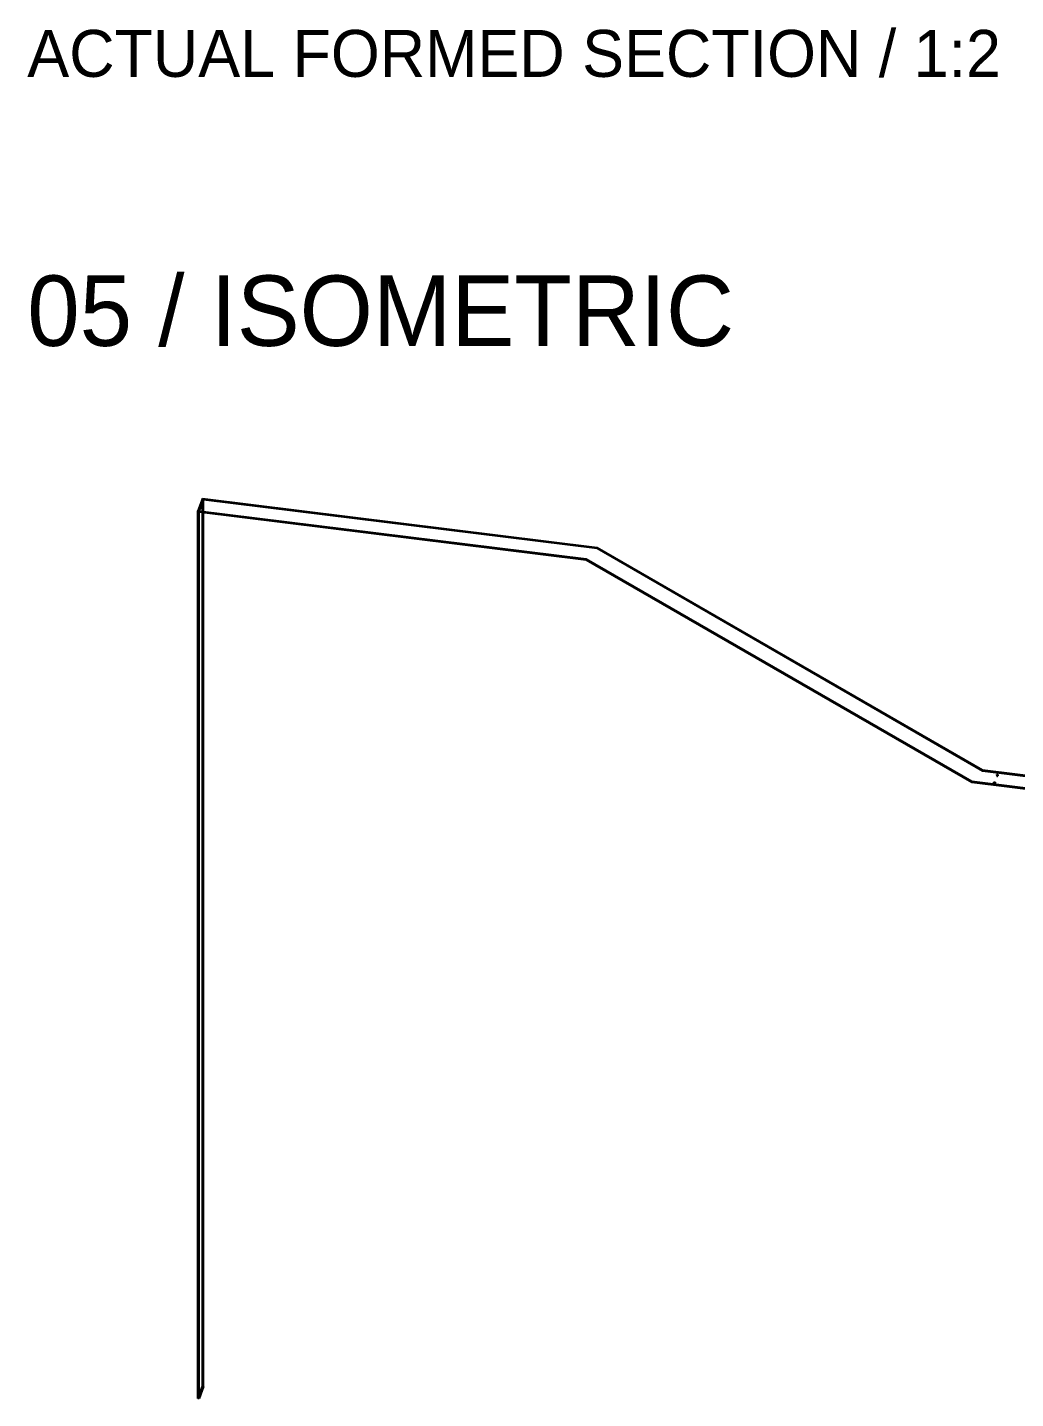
# Model space of a CAD drawing. Header units: inches. Extents: x 31 to 2213, y 31 to 1421.
# Drawn here: x 1798.5 to 2030, y 700.3 to 1021.5 of the extents above; entities that cross this region are included whole.
import ezdxf

# ---------------------------------------------------------------- set-up
doc = ezdxf.new("R2010")
doc.units = ezdxf.units.IN
doc.header["$MEASUREMENT"] = 0

msp = doc.modelspace()

# ---------------------------------------------------------------- linework, layer by layer
at = {"layer": 'OUTLINE'}
for p, q in [((1839.52, 911.17), (1838.46, 908.32)), ((1838.72, 908.07), (1839.78, 910.92)), ((1839.52, 703.21), (1839.52, 911.17)), ((1839.52, 911.17), (1931.94, 899.72)), ((1839.78, 910.92), (1931.94, 899.51)), ((1839.78, 703.18), (1839.78, 910.92)), ((1838.46, 908.32), (1929.42, 897.05)), ((1838.46, 700.36), (1838.46, 908.32)), ((1838.72, 908.07), (1929.42, 896.84)), ((1838.72, 700.33), (1838.72, 908.07)), ((1931.94, 899.51), (1931.94, 899.72)), ((1931.94, 899.72), (2022.19, 847.61)), ((1931.94, 899.51), (2022.19, 847.4)), ((1929.42, 897.05), (2019.68, 844.94)), ((1929.42, 897.05), (1929.42, 896.84)), ((1929.42, 896.84), (2019.68, 844.73)), ((2019.68, 844.94), (2069.95, 838.71)), ((2019.68, 844.94), (2019.68, 844.73)), ((2022.19, 847.4), (2022.19, 847.61)), ((2022.19, 847.61), (2072.46, 841.38)), ((2022.19, 847.4), (2072.46, 841.17)), ((2024.9, 844.73), (2024.91, 844.74)), ((2024.9, 844.73), (2024.9, 844.73)), ((2024.91, 844.74), (2024.92, 844.75)), ((2024.91, 844.74), (2024.91, 844.74)), ((2024.91, 844.74), (2024.91, 844.74)), ((2024.92, 844.75), (2024.92, 844.75)), ((2024.92, 844.75), (2024.93, 844.75)), ((2024.93, 844.75), (2024.94, 844.76)), ((2024.93, 844.75), (2024.93, 844.75)), ((2024.94, 844.76), (2024.94, 844.76)), ((2024.94, 844.76), (2024.95, 844.76)), ((2024.95, 844.76), (2024.96, 844.76)), ((2024.96, 844.76), (2024.96, 844.76)), ((2024.96, 844.76), (2024.97, 844.76)), ((2024.97, 844.76), (2024.98, 844.77)), ((2024.98, 844.77), (2024.98, 844.77)), ((2024.98, 844.77), (2024.99, 844.77)), ((2024.99, 844.77), (2024.99, 844.77)), ((2024.99, 844.77), (2025, 844.77)), ((2025, 844.77), (2025.01, 844.77)), ((2025.01, 844.77), (2025.01, 844.77)), ((2025.01, 844.77), (2025.02, 844.77)), ((2025.02, 844.77), (2025.03, 844.77)), ((2025.03, 844.77), (2025.03, 844.77)), ((2025.03, 844.77), (2025.04, 844.77)), ((2025.04, 844.77), (2025.05, 844.77)), ((2025.05, 844.77), (2025.05, 844.76)), ((2025.05, 844.76), (2025.06, 844.76)), ((2025.06, 844.76), (2025.07, 844.76)), ((2025.07, 844.76), (2025.07, 844.76)), ((2025.07, 844.76), (2025.08, 844.76)), ((2025.08, 844.76), (2025.08, 844.76)), ((2025.08, 844.76), (2025.09, 844.75)), ((2025.09, 844.75), (2025.09, 844.75)), ((2025.09, 844.75), (2025.1, 844.75)), ((2025.1, 844.75), (2025.1, 844.75)), ((2025.1, 844.75), (2025.11, 844.74)), ((2025.11, 844.74), (2025.11, 844.74)), ((2025.11, 844.74), (2025.12, 844.74)), ((2025.12, 844.74), (2025.12, 844.74)), ((2025.12, 844.74), (2025.13, 844.73)), ((2025.53, 846.48), (2025.53, 846.48)), ((2025.53, 846.48), (2025.54, 846.48)), ((2025.53, 846.48), (2025.53, 846.26)), ((2025.53, 846.47), (2025.53, 846.48)), ((2025.53, 846.46), (2025.53, 846.47)), ((2025.53, 846.47), (2025.53, 846.47)), ((2025.53, 846.45), (2025.53, 846.46)), ((2025.53, 846.46), (2025.53, 846.46)), ((2025.53, 846.46), (2025.53, 846.46)), ((2025.53, 846.44), (2025.53, 846.45)), ((2025.53, 846.45), (2025.53, 846.45)), ((2025.54, 846.43), (2025.53, 846.44)), ((2025.53, 846.44), (2025.53, 846.44)), ((2025.53, 846.44), (2025.53, 846.44)), ((2025.54, 846.27), (2025.53, 846.27)), ((2025.53, 846.27), (2025.53, 846.26)), ((2025.53, 846.26), (2025.53, 846.26)), ((2025.53, 846.26), (2025.53, 846.25)), ((2025.53, 846.25), (2025.53, 846.25)), ((2025.53, 846.25), (2025.53, 846.25)), ((2025.53, 846.25), (2025.53, 846.24)), ((2025.53, 846.24), (2025.53, 846.24)), ((2025.53, 846.24), (2025.53, 846.23)), ((2025.53, 846.23), (2025.53, 846.23)), ((2025.53, 846.23), (2025.53, 846.23)), ((2025.53, 846.23), (2025.53, 846.22)), ((2025.53, 846.22), (2025.54, 846.22)), ((2025.54, 846.49), (2025.55, 846.5)), ((2025.54, 846.48), (2025.54, 846.49)), ((2025.54, 846.49), (2025.54, 846.49)), ((2025.54, 846.49), (2025.54, 846.49)), ((2025.54, 846.42), (2025.54, 846.43)), ((2025.54, 846.43), (2025.54, 846.43)), ((2025.54, 846.43), (2025.54, 846.43)), ((2025.55, 846.42), (2025.54, 846.42)), ((2025.55, 846.28), (2025.54, 846.28)), ((2025.54, 846.28), (2025.54, 846.28)), ((2025.54, 846.28), (2025.54, 846.27)), ((2025.54, 846.27), (2025.54, 846.27)), ((2025.54, 846.22), (2025.54, 846.22)), ((2025.54, 846.22), (2025.54, 846.21)), ((2025.54, 846.21), (2025.54, 846.21)), ((2025.54, 846.21), (2025.55, 846.21)), ((2025.55, 846.5), (2025.56, 846.51)), ((2025.55, 846.5), (2025.55, 846.5)), ((2025.55, 846.5), (2025.55, 846.5)), ((2025.55, 846.41), (2025.55, 846.42)), ((2025.56, 846.41), (2025.55, 846.41)), ((2025.56, 846.29), (2025.55, 846.29)), ((2025.55, 846.29), (2025.55, 846.29)), ((2025.55, 846.29), (2025.55, 846.28)), ((2025.55, 846.21), (2025.55, 846.2)), ((2025.55, 846.2), (2025.56, 846.2)), ((2025.56, 846.51), (2025.56, 846.51)), ((2025.56, 846.51), (2025.57, 846.51)), ((2025.57, 846.4), (2025.56, 846.41)), ((2025.56, 846.41), (2025.56, 846.41)), ((2025.56, 846.41), (2025.56, 846.41)), ((2025.57, 846.3), (2025.56, 846.3)), ((2025.56, 846.3), (2025.56, 846.29)), ((2025.56, 846.2), (2025.56, 846.2)), ((2025.56, 846.2), (2025.56, 846.19)), ((2025.56, 846.19), (2025.57, 846.19)), ((2025.57, 846.51), (2025.57, 846.52)), ((2025.57, 846.52), (2025.58, 846.52)), ((2025.58, 846.4), (2025.57, 846.4)), ((2025.57, 846.4), (2025.57, 846.4)), ((2025.58, 846.31), (2025.57, 846.3)), ((2025.57, 846.3), (2025.57, 846.3)), ((2025.57, 846.19), (2025.57, 846.19)), ((2025.57, 846.19), (2025.58, 846.18)), ((2025.58, 846.52), (2025.58, 846.52)), ((2025.58, 846.52), (2025.59, 846.52)), ((2025.58, 846.39), (2025.58, 846.4)), ((2025.59, 846.39), (2025.58, 846.39)), ((2025.59, 846.31), (2025.58, 846.31)), ((2025.58, 846.31), (2025.58, 846.31)), ((2025.58, 846.18), (2025.58, 846.18)), ((2025.58, 846.18), (2025.59, 846.18)), ((2025.59, 846.52), (2025.59, 846.53)), ((2025.59, 846.53), (2025.6, 846.53)), ((2025.6, 846.39), (2025.59, 846.39)), ((2025.6, 846.32), (2025.59, 846.31)), ((2025.59, 846.31), (2025.59, 846.31)), ((2025.59, 846.18), (2025.6, 846.18)), ((2025.6, 846.53), (2025.61, 846.53)), ((2025.61, 846.39), (2025.6, 846.39)), ((2025.6, 846.39), (2025.6, 846.39)), ((2025.61, 846.32), (2025.6, 846.32)), ((2025.6, 846.18), (2025.6, 846.17)), ((2025.6, 846.17), (2025.61, 846.17)), ((2025.61, 846.53), (2025.61, 846.53)), ((2025.61, 846.53), (2025.62, 846.53)), ((2025.61, 846.38), (2025.61, 846.39)), ((2025.62, 846.38), (2025.61, 846.38)), ((2025.62, 846.32), (2025.61, 846.32)), ((2025.61, 846.32), (2025.61, 846.32)), ((2025.61, 846.17), (2025.61, 846.17)), ((2025.61, 846.17), (2025.62, 846.17)), ((2025.62, 846.53), (2025.62, 846.54)), ((2025.62, 846.54), (2025.63, 846.54)), ((2025.63, 846.38), (2025.62, 846.38)), ((2025.63, 846.32), (2025.62, 846.32)), ((2025.62, 846.32), (2025.62, 846.32)), ((2025.62, 846.17), (2025.63, 846.17)), ((2025.63, 846.54), (2025.64, 846.54)), ((2025.64, 846.38), (2025.63, 846.38)), ((2025.63, 846.38), (2025.63, 846.38)), ((2025.64, 846.32), (2025.63, 846.32)), ((2025.63, 846.17), (2025.63, 846.17)), ((2025.63, 846.17), (2025.64, 846.17)), ((2025.64, 846.54), (2025.64, 846.54)), ((2025.64, 846.54), (2025.65, 846.54)), ((2025.65, 846.38), (2025.64, 846.38)), ((2025.65, 846.33), (2025.64, 846.32)), ((2025.64, 846.32), (2025.64, 846.32)), ((2025.64, 846.17), (2025.65, 846.17)), ((2025.65, 846.54), (2025.66, 846.54)), ((2025.66, 846.38), (2025.65, 846.38)), ((2025.65, 846.38), (2025.65, 846.38)), ((2025.66, 846.33), (2025.65, 846.33)), ((2025.65, 846.17), (2025.65, 846.17)), ((2025.65, 846.17), (2025.66, 846.16)), ((2025.66, 846.54), (2025.66, 846.54)), ((2025.66, 846.54), (2025.67, 846.54)), ((2025.67, 846.38), (2025.66, 846.38)), ((2025.67, 846.33), (2025.66, 846.33)), ((2025.66, 846.33), (2025.66, 846.33)), ((2025.66, 846.16), (2025.67, 846.16)), ((2025.67, 846.54), (2025.68, 846.54)), ((2025.68, 846.38), (2025.67, 846.38)), ((2025.67, 846.38), (2025.67, 846.38)), ((2025.68, 846.33), (2025.67, 846.33)), ((2025.67, 846.16), (2025.68, 846.17)), ((2025.67, 846.16), (2025.67, 846.16)), ((2025.68, 846.54), (2025.69, 846.54)), ((2025.69, 846.38), (2025.68, 846.38)), ((2025.69, 846.33), (2025.68, 846.33)), ((2025.68, 846.17), (2025.69, 846.17)), ((2025.69, 846.54), (2025.69, 846.54)), ((2025.69, 846.54), (2025.7, 846.54)), ((2025.7, 846.38), (2025.69, 846.38)), ((2025.69, 846.38), (2025.69, 846.38)), ((2025.7, 846.32), (2025.69, 846.33)), ((2025.69, 846.33), (2025.69, 846.33)), ((2025.69, 846.17), (2025.69, 846.17)), ((2025.69, 846.17), (2025.7, 846.17)), ((2025.7, 846.54), (2025.71, 846.54)), ((2025.71, 846.38), (2025.7, 846.38)), ((2025.71, 846.32), (2025.7, 846.32)), ((2025.7, 846.17), (2025.71, 846.17)), ((2025.71, 846.54), (2025.71, 846.54)), ((2025.71, 846.54), (2025.72, 846.53)), ((2025.72, 846.38), (2025.71, 846.38)), ((2025.71, 846.38), (2025.71, 846.38)), ((2025.72, 846.32), (2025.71, 846.32)), ((2025.71, 846.32), (2025.71, 846.32)), ((2025.71, 846.17), (2025.71, 846.17)), ((2025.71, 846.17), (2025.72, 846.17)), ((2025.72, 846.53), (2025.72, 846.53)), ((2025.72, 846.53), (2025.73, 846.53)), ((2025.73, 846.39), (2025.72, 846.38)), ((2025.73, 846.32), (2025.72, 846.32)), ((2025.72, 846.32), (2025.72, 846.32)), ((2025.72, 846.17), (2025.73, 846.17)), ((2025.73, 846.53), (2025.74, 846.53)), ((2025.74, 846.39), (2025.73, 846.39)), ((2025.73, 846.39), (2025.73, 846.39)), ((2025.74, 846.32), (2025.73, 846.32)), ((2025.73, 846.17), (2025.74, 846.18)), ((2025.73, 846.17), (2025.73, 846.17)), ((2025.74, 846.53), (2025.74, 846.53)), ((2025.74, 846.53), (2025.75, 846.53)), ((2025.75, 846.39), (2025.74, 846.39)), ((2025.74, 846.31), (2025.74, 846.32)), ((2025.75, 846.31), (2025.74, 846.31)), ((2025.74, 846.18), (2025.75, 846.18)), ((2025.75, 846.53), (2025.75, 846.52)), ((2025.75, 846.52), (2025.76, 846.52)), ((2025.76, 846.4), (2025.75, 846.39)), ((2025.75, 846.39), (2025.75, 846.39)), ((2025.76, 846.31), (2025.75, 846.31)), ((2025.75, 846.31), (2025.75, 846.31)), ((2025.75, 846.18), (2025.75, 846.18)), ((2025.75, 846.18), (2025.76, 846.18)), ((2025.76, 846.52), (2025.76, 846.52)), ((2025.76, 846.52), (2025.77, 846.51)), ((2025.77, 846.4), (2025.76, 846.4)), ((2025.76, 846.4), (2025.76, 846.4)), ((2025.76, 846.3), (2025.76, 846.31)), ((2025.77, 846.3), (2025.76, 846.3)), ((2025.76, 846.18), (2025.77, 846.19)), ((2025.76, 846.18), (2025.76, 846.18)), ((2025.77, 846.51), (2025.77, 846.51)), ((2025.77, 846.51), (2025.78, 846.51)), ((2025.78, 846.41), (2025.77, 846.4)), ((2025.77, 846.4), (2025.77, 846.4)), ((2025.78, 846.3), (2025.77, 846.3)), ((2025.77, 846.3), (2025.77, 846.3)), ((2025.77, 846.19), (2025.77, 846.19)), ((2025.77, 846.19), (2025.78, 846.19)), ((2025.78, 846.51), (2025.78, 846.51)), ((2025.78, 846.51), (2025.79, 846.5)), ((2025.79, 846.42), (2025.78, 846.41)), ((2025.78, 846.41), (2025.78, 846.41)), ((2025.78, 846.41), (2025.78, 846.41)), ((2025.78, 846.29), (2025.78, 846.3)), ((2025.79, 846.29), (2025.78, 846.29)), ((2025.78, 846.19), (2025.78, 846.2)), ((2025.78, 846.2), (2025.78, 846.2)), ((2025.78, 846.2), (2025.79, 846.2)), ((2025.79, 846.5), (2025.79, 846.5)), ((2025.79, 846.5), (2025.79, 846.5)), ((2025.79, 846.5), (2025.8, 846.49)), ((2025.8, 846.43), (2025.79, 846.42)), ((2025.79, 846.42), (2025.79, 846.42)), ((2025.79, 846.42), (2025.79, 846.42)), ((2025.79, 846.28), (2025.79, 846.29)), ((2025.79, 846.29), (2025.79, 846.29)), ((2025.8, 846.28), (2025.79, 846.28)), ((2025.79, 846.2), (2025.79, 846.21)), ((2025.79, 846.21), (2025.79, 846.21)), ((2025.79, 846.21), (2025.8, 846.21)), ((2025.8, 846.49), (2025.8, 846.49)), ((2025.8, 846.49), (2025.8, 846.48)), ((2025.8, 846.48), (2025.8, 846.48)), ((2025.8, 846.48), (2025.81, 846.48)), ((2025.81, 846.44), (2025.8, 846.44)), ((2025.8, 846.44), (2025.8, 846.43)), ((2025.8, 846.43), (2025.8, 846.43)), ((2025.8, 846.43), (2025.8, 846.43)), ((2025.8, 846.27), (2025.8, 846.28)), ((2025.8, 846.28), (2025.8, 846.28)), ((2025.81, 846.26), (2025.8, 846.27)), ((2025.8, 846.27), (2025.8, 846.27)), ((2025.8, 846.22), (2025.81, 846.23)), ((2025.8, 846.21), (2025.8, 846.22)), ((2025.8, 846.22), (2025.8, 846.22)), ((2025.8, 846.22), (2025.8, 846.22)), ((2025.81, 846.48), (2025.81, 846.47)), ((2025.81, 846.47), (2025.81, 846.47)), ((2025.81, 846.47), (2025.81, 846.47)), ((2025.81, 846.47), (2025.81, 846.46)), ((2025.81, 846.46), (2025.81, 846.46)), ((2025.81, 846.46), (2025.81, 846.45)), ((2025.81, 846.45), (2025.81, 846.45)), ((2025.81, 846.45), (2025.81, 846.45)), ((2025.81, 846.45), (2025.81, 846.44)), ((2025.81, 846.44), (2025.81, 846.23)), ((2025.81, 846.25), (2025.81, 846.26)), ((2025.81, 846.26), (2025.81, 846.26)), ((2025.81, 846.26), (2025.81, 846.26)), ((2025.81, 846.24), (2025.81, 846.25)), ((2025.81, 846.25), (2025.81, 846.25)), ((2025.81, 846.23), (2025.81, 846.24)), ((2025.81, 846.24), (2025.81, 846.24)), ((2025.81, 846.24), (2025.81, 846.24)), ((2025.81, 846.23), (2025.81, 846.23)), ((2019.68, 844.73), (2069.95, 838.5)), ((2024.79, 844.51), (2024.78, 844.5)), ((2024.78, 844.5), (2024.78, 844.49)), ((2024.78, 844.49), (2024.78, 844.49)), ((2024.78, 844.49), (2024.78, 844.48)), ((2024.78, 844.48), (2024.78, 844.47)), ((2024.78, 844.47), (2024.78, 844.47)), ((2024.78, 844.47), (2024.78, 844.46)), ((2024.78, 844.46), (2024.78, 844.45)), ((2024.78, 844.45), (2024.79, 844.45)), ((2024.88, 844.56), (2024.79, 844.51)), ((2024.8, 844.52), (2024.79, 844.52)), ((2024.79, 844.52), (2024.79, 844.51)), ((2024.79, 844.51), (2024.79, 844.51)), ((2024.79, 844.45), (2024.79, 844.44)), ((2024.79, 844.44), (2024.79, 844.43)), ((2024.79, 844.43), (2024.8, 844.43)), ((2024.81, 844.54), (2024.8, 844.54)), ((2024.8, 844.54), (2024.8, 844.53)), ((2024.8, 844.53), (2024.8, 844.52)), ((2024.8, 844.43), (2024.8, 844.42)), ((2024.8, 844.42), (2024.81, 844.42)), ((2024.82, 844.55), (2024.81, 844.54)), ((2024.81, 844.42), (2024.81, 844.41)), ((2024.81, 844.41), (2024.82, 844.41)), ((2024.83, 844.56), (2024.82, 844.55)), ((2024.82, 844.55), (2024.82, 844.55)), ((2024.82, 844.41), (2024.82, 844.4)), ((2024.82, 844.4), (2024.83, 844.39)), ((2024.84, 844.56), (2024.83, 844.56)), ((2024.83, 844.39), (2024.84, 844.39)), ((2024.85, 844.57), (2024.84, 844.57)), ((2024.84, 844.57), (2024.84, 844.56)), ((2024.84, 844.39), (2024.85, 844.38)), ((2024.86, 844.58), (2024.85, 844.57)), ((2024.85, 844.38), (2024.85, 844.38)), ((2024.85, 844.38), (2024.86, 844.38)), ((2024.87, 844.58), (2024.86, 844.58)), ((2024.86, 844.38), (2024.87, 844.37)), ((2024.88, 844.59), (2024.87, 844.58)), ((2024.87, 844.37), (2024.88, 844.37)), ((2024.88, 844.71), (2024.89, 844.72)), ((2024.88, 844.71), (2024.88, 844.56)), ((2024.88, 844.7), (2024.88, 844.71)), ((2024.88, 844.71), (2024.88, 844.71)), ((2024.88, 844.71), (2024.88, 844.71)), ((2024.88, 844.69), (2024.88, 844.7)), ((2024.88, 844.7), (2024.88, 844.7)), ((2024.88, 844.7), (2024.88, 844.7)), ((2024.88, 844.68), (2024.88, 844.69)), ((2024.88, 844.69), (2024.88, 844.69)), ((2024.88, 844.67), (2024.88, 844.68)), ((2024.88, 844.68), (2024.88, 844.68)), ((2024.88, 844.68), (2024.88, 844.68)), ((2024.89, 844.66), (2024.88, 844.67)), ((2024.88, 844.67), (2024.88, 844.67)), ((2024.88, 844.67), (2024.88, 844.67)), ((2024.89, 844.59), (2024.88, 844.59)), ((2024.89, 844.57), (2024.88, 844.57)), ((2024.88, 844.57), (2024.88, 844.56)), ((2024.88, 844.56), (2024.88, 844.56)), ((2024.88, 844.56), (2024.88, 844.56)), ((2024.88, 844.56), (2024.88, 844.55)), ((2024.88, 844.55), (2024.88, 844.55)), ((2024.88, 844.55), (2024.88, 844.54)), ((2024.88, 844.54), (2024.88, 844.54)), ((2024.88, 844.54), (2024.88, 844.54)), ((2024.88, 844.54), (2024.88, 844.53)), ((2024.88, 844.53), (2024.88, 844.53)), ((2024.88, 844.53), (2024.88, 844.53)), ((2024.88, 844.53), (2024.88, 844.52)), ((2024.88, 844.52), (2024.88, 844.52)), ((2024.88, 844.52), (2024.89, 844.51)), ((2024.88, 844.37), (2024.89, 844.36)), ((2024.89, 844.72), (2024.89, 844.73)), ((2024.89, 844.73), (2024.9, 844.73)), ((2024.89, 844.72), (2024.89, 844.72)), ((2024.89, 844.72), (2024.89, 844.72)), ((2024.9, 844.65), (2024.89, 844.66)), ((2024.89, 844.66), (2024.89, 844.66)), ((2024.89, 844.66), (2024.89, 844.66)), ((2024.9, 844.59), (2024.89, 844.59)), ((2024.9, 844.58), (2024.89, 844.58)), ((2024.89, 844.58), (2024.89, 844.58)), ((2024.89, 844.58), (2024.89, 844.57)), ((2024.89, 844.57), (2024.89, 844.57)), ((2024.89, 844.51), (2024.89, 844.51)), ((2024.89, 844.51), (2024.89, 844.51)), ((2024.89, 844.51), (2024.9, 844.5)), ((2024.89, 844.36), (2024.9, 844.36)), ((2024.91, 844.64), (2024.9, 844.65)), ((2024.9, 844.65), (2024.9, 844.65)), ((2024.9, 844.65), (2024.9, 844.65)), ((2024.91, 844.6), (2024.9, 844.59)), ((2024.91, 844.59), (2024.9, 844.59)), ((2024.9, 844.59), (2024.9, 844.58)), ((2024.9, 844.5), (2024.9, 844.5)), ((2024.9, 844.5), (2024.9, 844.5)), ((2024.9, 844.5), (2024.91, 844.5)), ((2024.9, 844.36), (2024.91, 844.36)), ((2024.92, 844.64), (2024.91, 844.64)), ((2024.91, 844.64), (2024.91, 844.64)), ((2024.92, 844.6), (2024.91, 844.6)), ((2024.91, 844.6), (2024.91, 844.59)), ((2024.92, 844.6), (2024.91, 844.6)), ((2024.91, 844.59), (2024.91, 844.59)), ((2024.91, 844.5), (2024.91, 844.49)), ((2024.91, 844.49), (2024.92, 844.49)), ((2024.91, 844.36), (2024.92, 844.36)), ((2024.92, 844.63), (2024.92, 844.64)), ((2024.93, 844.63), (2024.92, 844.63)), ((2024.93, 844.6), (2024.92, 844.6)), ((2024.92, 844.6), (2024.92, 844.6)), ((2024.93, 844.6), (2024.92, 844.6)), ((2024.92, 844.49), (2024.92, 844.49)), ((2024.92, 844.49), (2024.93, 844.48)), ((2024.92, 844.36), (2024.93, 844.35)), ((2024.94, 844.63), (2024.93, 844.63)), ((2024.93, 844.63), (2024.93, 844.63)), ((2024.94, 844.61), (2024.93, 844.61)), ((2024.93, 844.61), (2024.93, 844.6)), ((2024.94, 844.6), (2024.93, 844.6)), ((2024.93, 844.48), (2024.93, 844.48)), ((2024.93, 844.48), (2024.94, 844.48)), ((2024.93, 844.35), (2024.94, 844.35)), ((2024.94, 844.62), (2024.94, 844.63)), ((2024.95, 844.62), (2024.94, 844.62)), ((2024.95, 844.61), (2024.94, 844.61)), ((2024.94, 844.61), (2024.94, 844.61)), ((2024.95, 844.61), (2024.94, 844.6)), ((2024.94, 844.48), (2024.94, 844.48)), ((2024.94, 844.48), (2024.95, 844.48)), ((2024.94, 844.35), (2024.95, 844.35)), ((2024.96, 844.62), (2024.95, 844.62)), ((2024.95, 844.62), (2024.95, 844.62)), ((2024.96, 844.61), (2024.95, 844.61)), ((2024.96, 844.61), (2024.95, 844.61)), ((2024.95, 844.48), (2024.95, 844.47)), ((2024.95, 844.47), (2024.96, 844.47)), ((2024.95, 844.35), (2024.96, 844.35)), ((2024.97, 844.62), (2024.96, 844.62)), ((2024.96, 844.62), (2024.96, 844.61)), ((2024.97, 844.62), (2024.96, 844.62)), ((2024.96, 844.62), (2024.96, 844.62)), ((2024.97, 844.61), (2024.96, 844.61)), ((2024.96, 844.47), (2024.96, 844.47)), ((2024.96, 844.47), (2024.97, 844.47)), ((2024.96, 844.35), (2024.97, 844.35)), ((2024.98, 844.62), (2024.97, 844.62)), ((2024.98, 844.62), (2024.97, 844.62)), ((2024.98, 844.61), (2024.97, 844.61)), ((2024.97, 844.47), (2024.98, 844.47)), ((2024.97, 844.35), (2024.99, 844.34)), ((2024.99, 844.62), (2024.98, 844.62)), ((2024.98, 844.62), (2024.98, 844.62)), ((2024.98, 844.61), (2024.98, 844.62)), ((2024.99, 844.61), (2024.98, 844.61)), ((2024.99, 844.61), (2024.98, 844.61)), ((2024.98, 844.47), (2024.98, 844.47)), ((2024.98, 844.47), (2024.99, 844.47)), ((2025, 844.62), (2024.99, 844.62)), ((2024.99, 844.62), (2024.99, 844.62)), ((2025, 844.61), (2024.99, 844.61)), ((2025, 844.61), (2024.99, 844.61)), ((2024.99, 844.47), (2025, 844.47)), ((2024.99, 844.34), (2025, 844.34)), ((2025.01, 844.62), (2025, 844.62)), ((2025.01, 844.61), (2025, 844.61)), ((2025, 844.61), (2025, 844.61)), ((2025.02, 844.61), (2025, 844.61)), ((2025, 844.47), (2025, 844.47)), ((2025, 844.47), (2025.01, 844.47)), ((2025, 844.34), (2025.01, 844.34)), ((2025.02, 844.62), (2025.01, 844.62)), ((2025.01, 844.62), (2025.01, 844.62)), ((2025.02, 844.61), (2025.01, 844.61)), ((2025.01, 844.47), (2025.02, 844.47)), ((2025.01, 844.34), (2025.02, 844.34)), ((2025.03, 844.62), (2025.02, 844.62)), ((2025.03, 844.61), (2025.02, 844.61)), ((2025.02, 844.61), (2025.02, 844.61)), ((2025.03, 844.61), (2025.02, 844.61)), ((2025.02, 844.47), (2025.02, 844.47)), ((2025.02, 844.47), (2025.03, 844.47)), ((2025.02, 844.34), (2025.03, 844.34)), ((2025.04, 844.62), (2025.03, 844.62)), ((2025.03, 844.62), (2025.03, 844.62)), ((2025.04, 844.61), (2025.03, 844.61)), ((2025.04, 844.61), (2025.03, 844.61)), ((2025.03, 844.47), (2025.04, 844.47)), ((2025.03, 844.34), (2025.04, 844.35)), ((2025.05, 844.62), (2025.04, 844.62)), ((2025.05, 844.62), (2025.04, 844.61)), ((2025.04, 844.61), (2025.04, 844.61)), ((2025.05, 844.61), (2025.04, 844.61)), ((2025.04, 844.47), (2025.04, 844.47)), ((2025.04, 844.47), (2025.05, 844.47)), ((2025.04, 844.35), (2025.05, 844.35)), ((2025.06, 844.62), (2025.05, 844.62)), ((2025.05, 844.62), (2025.05, 844.62)), ((2025.06, 844.62), (2025.05, 844.62)), ((2025.06, 844.61), (2025.05, 844.61)), ((2025.05, 844.47), (2025.06, 844.47)), ((2025.05, 844.35), (2025.07, 844.35)), ((2025.07, 844.61), (2025.06, 844.62)), ((2025.07, 844.62), (2025.06, 844.62)), ((2025.06, 844.62), (2025.06, 844.62)), ((2025.07, 844.61), (2025.06, 844.61)), ((2025.06, 844.47), (2025.06, 844.47)), ((2025.06, 844.47), (2025.07, 844.47)), ((2025.08, 844.62), (2025.07, 844.62)), ((2025.07, 844.62), (2025.07, 844.62)), ((2025.08, 844.61), (2025.07, 844.61)), ((2025.07, 844.61), (2025.07, 844.61)), ((2025.08, 844.6), (2025.07, 844.61)), ((2025.07, 844.47), (2025.08, 844.48)), ((2025.07, 844.47), (2025.07, 844.47)), ((2025.07, 844.35), (2025.08, 844.35)), ((2025.09, 844.63), (2025.08, 844.62)), ((2025.09, 844.61), (2025.08, 844.61)), ((2025.08, 844.61), (2025.08, 844.61)), ((2025.09, 844.6), (2025.08, 844.6)), ((2025.08, 844.48), (2025.09, 844.48)), ((2025.08, 844.35), (2025.09, 844.35)), ((2025.1, 844.63), (2025.09, 844.63)), ((2025.09, 844.63), (2025.09, 844.63)), ((2025.1, 844.6), (2025.09, 844.61)), ((2025.09, 844.61), (2025.09, 844.61)), ((2025.1, 844.6), (2025.09, 844.6)), ((2025.09, 844.48), (2025.09, 844.48)), ((2025.09, 844.48), (2025.1, 844.48)), ((2025.09, 844.35), (2025.1, 844.35)), ((2025.11, 844.63), (2025.1, 844.63)), ((2025.1, 844.63), (2025.1, 844.63)), ((2025.11, 844.6), (2025.1, 844.6)), ((2025.1, 844.6), (2025.1, 844.6)), ((2025.11, 844.6), (2025.1, 844.6)), ((2025.1, 844.48), (2025.1, 844.49)), ((2025.1, 844.49), (2025.11, 844.49)), ((2025.1, 844.35), (2025.11, 844.36)), ((2025.12, 844.64), (2025.11, 844.64)), ((2025.11, 844.64), (2025.11, 844.63)), ((2025.11, 844.59), (2025.11, 844.6)), ((2025.12, 844.59), (2025.11, 844.6)), ((2025.12, 844.59), (2025.11, 844.59)), ((2025.11, 844.49), (2025.11, 844.49)), ((2025.11, 844.49), (2025.12, 844.49)), ((2025.11, 844.36), (2025.12, 844.36)), ((2025.13, 844.65), (2025.12, 844.65)), ((2025.12, 844.65), (2025.12, 844.64)), ((2025.12, 844.64), (2025.12, 844.64)), ((2025.13, 844.59), (2025.12, 844.59)), ((2025.12, 844.59), (2025.12, 844.59)), ((2025.13, 844.59), (2025.12, 844.59)), ((2025.12, 844.49), (2025.12, 844.5)), ((2025.12, 844.5), (2025.12, 844.5)), ((2025.12, 844.5), (2025.13, 844.5)), ((2025.12, 844.36), (2025.13, 844.36)), ((2025.13, 844.73), (2025.13, 844.73)), ((2025.13, 844.73), (2025.13, 844.73)), ((2025.13, 844.73), (2025.13, 844.72)), ((2025.13, 844.72), (2025.14, 844.72)), ((2025.14, 844.66), (2025.13, 844.66)), ((2025.13, 844.66), (2025.13, 844.65)), ((2025.13, 844.65), (2025.13, 844.65)), ((2025.13, 844.58), (2025.13, 844.59)), ((2025.14, 844.59), (2025.13, 844.59)), ((2025.14, 844.57), (2025.13, 844.58)), ((2025.13, 844.58), (2025.13, 844.58)), ((2025.13, 844.58), (2025.13, 844.58)), ((2025.13, 844.5), (2025.13, 844.51)), ((2025.13, 844.51), (2025.13, 844.51)), ((2025.13, 844.51), (2025.14, 844.51)), ((2025.13, 844.36), (2025.14, 844.37)), ((2025.14, 844.72), (2025.14, 844.72)), ((2025.14, 844.72), (2025.14, 844.71)), ((2025.14, 844.71), (2025.14, 844.71)), ((2025.14, 844.71), (2025.14, 844.7)), ((2025.14, 844.7), (2025.15, 844.7)), ((2025.15, 844.68), (2025.14, 844.67)), ((2025.14, 844.67), (2025.14, 844.67)), ((2025.14, 844.67), (2025.14, 844.67)), ((2025.14, 844.67), (2025.14, 844.66)), ((2025.14, 844.67), (2025.14, 844.53)), ((2025.14, 844.66), (2025.14, 844.66)), ((2025.15, 844.58), (2025.14, 844.59)), ((2025.14, 844.56), (2025.14, 844.57)), ((2025.14, 844.57), (2025.14, 844.57)), ((2025.14, 844.57), (2025.14, 844.57)), ((2025.15, 844.55), (2025.14, 844.56)), ((2025.14, 844.56), (2025.14, 844.56)), ((2025.14, 844.53), (2025.24, 844.45)), ((2025.14, 844.53), (2025.15, 844.53)), ((2025.14, 844.52), (2025.14, 844.53)), ((2025.14, 844.51), (2025.14, 844.52)), ((2025.14, 844.52), (2025.14, 844.52)), ((2025.14, 844.52), (2025.14, 844.52)), ((2025.14, 844.37), (2025.15, 844.37)), ((2025.15, 844.7), (2025.15, 844.7)), ((2025.15, 844.7), (2025.15, 844.69)), ((2025.15, 844.69), (2025.15, 844.69)), ((2025.15, 844.69), (2025.15, 844.69)), ((2025.15, 844.69), (2025.15, 844.68)), ((2025.15, 844.68), (2025.15, 844.68)), ((2025.16, 844.58), (2025.15, 844.58)), ((2025.15, 844.54), (2025.15, 844.55)), ((2025.15, 844.55), (2025.15, 844.55)), ((2025.15, 844.55), (2025.15, 844.55)), ((2025.15, 844.53), (2025.15, 844.54)), ((2025.15, 844.54), (2025.15, 844.54)), ((2025.15, 844.53), (2025.15, 844.53)), ((2025.15, 844.37), (2025.16, 844.37)), ((2025.17, 844.58), (2025.16, 844.58)), ((2025.16, 844.37), (2025.16, 844.38)), ((2025.16, 844.38), (2025.17, 844.38)), ((2025.18, 844.57), (2025.17, 844.58)), ((2025.17, 844.38), (2025.18, 844.39)), ((2025.19, 844.57), (2025.18, 844.57)), ((2025.18, 844.39), (2025.19, 844.39)), ((2025.19, 844.56), (2025.19, 844.57)), ((2025.2, 844.56), (2025.19, 844.56)), ((2025.19, 844.39), (2025.2, 844.4)), ((2025.21, 844.55), (2025.2, 844.56)), ((2025.2, 844.4), (2025.21, 844.41)), ((2025.2, 844.4), (2025.2, 844.4)), ((2025.21, 844.54), (2025.21, 844.55)), ((2025.22, 844.54), (2025.21, 844.54)), ((2025.21, 844.41), (2025.22, 844.42)), ((2025.21, 844.41), (2025.21, 844.41)), ((2025.22, 844.53), (2025.22, 844.54)), ((2025.23, 844.53), (2025.22, 844.53)), ((2025.22, 844.42), (2025.23, 844.43)), ((2025.22, 844.42), (2025.22, 844.42)), ((2025.23, 844.52), (2025.23, 844.53)), ((2025.23, 844.51), (2025.23, 844.52)), ((2025.24, 844.51), (2025.23, 844.51)), ((2025.23, 844.43), (2025.23, 844.44)), ((2025.23, 844.44), (2025.24, 844.44)), ((2025.24, 844.5), (2025.24, 844.51)), ((2025.24, 844.49), (2025.24, 844.5)), ((2025.24, 844.5), (2025.24, 844.5)), ((2025.24, 844.48), (2025.24, 844.49)), ((2025.24, 844.47), (2025.24, 844.48)), ((2025.24, 844.48), (2025.24, 844.48)), ((2025.24, 844.46), (2025.24, 844.47)), ((2025.24, 844.45), (2025.24, 844.46)), ((2025.24, 844.46), (2025.24, 844.46)), ((2025.24, 844.44), (2025.24, 844.45)), ((1838.46, 700.36), (1839.52, 703.21)), ((1838.72, 700.33), (1838.46, 700.36)), ((1839.78, 703.18), (1838.72, 700.33)), ((1839.52, 703.21), (1839.78, 703.18))]:
    msp.add_line(p, q, dxfattribs=at)

# ---------------------------------------------------------------- texts
at = {"layer": 'ANNOTATION'}
for s, height, p in [('ACTUAL FORMED SECTION / 1:2', 11, (1798.5, 1009.94)), ('05 / ISOMETRIC', 16.5, (1798.5, 946.92))]:
    msp.add_text(s, height=height, dxfattribs=at).set_placement(p)

doc.saveas('drawing.dxf')
